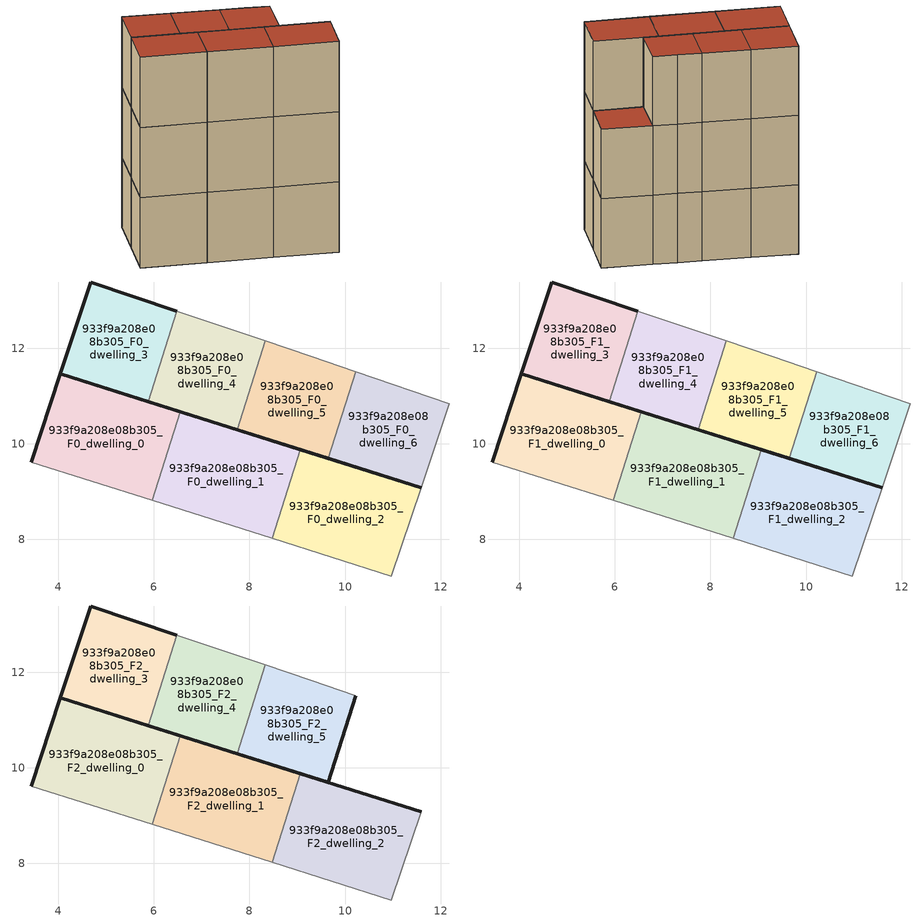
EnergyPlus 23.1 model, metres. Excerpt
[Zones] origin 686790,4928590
933f9a208e08b305_F0_dwelling_0
 floor ground (EU_floor_Construction): 5.96,8.82 6.55,10.67 4.05,11.46 3.44,9.61 z0
 wall outside (EU_wall_Construction): 3.44,9.61 4.05,11.46 6.55,10.67 z0:3
 wall to 933f9a208e08b305_F0_dwelling_1 (EU_wall_Construction): 6.55,10.67 5.96,8.82 z0:3
 wall adiabatic (EU_wall_Construction): 5.96,8.82 3.44,9.61 z0:3
933f9a208e08b305_F0_dwelling_1
 floor ground (EU_floor_Construction): 8.48,8.02 9.06,9.88 6.55,10.67 5.96,8.82 z0
 wall outside (EU_wall_Construction): 6.55,10.67 9.06,9.88 z0:3
 wall to 933f9a208e08b305_F0_dwelling_2 (EU_wall_Construction): 9.06,9.88 8.48,8.02 z0:3
 wall adiabatic (EU_wall_Construction): 8.48,8.02 5.96,8.82 z0:3
933f9a208e08b305_F0_dwelling_2
 floor ground (EU_floor_Construction): 10.97,7.23 11.59,9.08 9.06,9.88 8.48,8.02 z0
 wall outside (EU_wall_Construction): 9.06,9.88 11.59,9.08 z0:3
 wall adiabatic (EU_wall_Construction): 11.59,9.08 10.97,7.23 8.48,8.02 z0:3
933f9a208e08b305_F0_dwelling_3
 floor ground (EU_floor_Construction): 5.89,10.88 6.48,12.78 4.68,13.38 4.05,11.46 z0
 wall outside (EU_wall_Construction): 5.89,10.88 4.05,11.46 4.68,13.38 6.48,12.78 z0:3
 wall to 933f9a208e08b305_F0_dwelling_4 (EU_wall_Construction): 6.48,12.78 5.89,10.88 z0:3
933f9a208e08b305_F0_dwelling_4
 floor ground (EU_floor_Construction): 7.75,10.29 8.33,12.15 6.48,12.78 5.89,10.88 z0
 wall outside (EU_wall_Construction): 7.75,10.29 5.89,10.88 z0:3
 wall to 933f9a208e08b305_F0_dwelling_5 (EU_wall_Construction): 8.33,12.15 7.75,10.29 z0:3
 wall adiabatic (EU_wall_Construction): 6.48,12.78 8.33,12.15 z0:3
933f9a208e08b305_F0_dwelling_5
 floor ground (EU_floor_Construction): 9.65,9.69 10.22,11.51 9.28,11.83 8.33,12.15 7.75,10.29 z0
 wall outside (EU_wall_Construction): 9.65,9.69 7.75,10.29 z0:3
 wall adiabatic (EU_wall_Construction): 8.33,12.15 9.28,11.83 10.22,11.51 z0:3
 wall to 933f9a208e08b305_F0_dwelling_6 (EU_wall_Construction): 10.22,11.51 9.65,9.69 z0:3
933f9a208e08b305_F0_dwelling_6
 floor ground (EU_floor_Construction): 11.59,9.08 12.18,10.83 10.22,11.51 9.65,9.69 z0
 wall outside (EU_wall_Construction): 11.59,9.08 9.65,9.69 z0:3
 wall adiabatic (EU_wall_Construction): 10.22,11.51 12.18,10.83 11.59,9.08 z0:3
933f9a208e08b305_F1_dwelling_0
 floor to 933f9a208e08b305_F0_dwelling_0 (EU_floor_Construction): 5.96,8.82 6.55,10.67 4.05,11.46 3.44,9.61 z3
 wall outside (EU_wall_Construction): 3.44,9.61 4.05,11.46 6.55,10.67 z3:6
 wall to 933f9a208e08b305_F1_dwelling_1 (EU_wall_Construction): 6.55,10.67 5.96,8.82 z3:6
 wall adiabatic (EU_wall_Construction): 5.96,8.82 3.44,9.61 z3:6
933f9a208e08b305_F1_dwelling_1
 floor to 933f9a208e08b305_F0_dwelling_1 (EU_floor_Construction): 8.48,8.02 9.06,9.88 6.55,10.67 5.96,8.82 z3
 wall outside (EU_wall_Construction): 6.55,10.67 9.06,9.88 z3:6
 wall to 933f9a208e08b305_F1_dwelling_2 (EU_wall_Construction): 9.06,9.88 8.48,8.02 z3:6
 wall adiabatic (EU_wall_Construction): 8.48,8.02 5.96,8.82 z3:6
933f9a208e08b305_F1_dwelling_2
 floor to 933f9a208e08b305_F0_dwelling_2 (EU_floor_Construction): 10.97,7.23 11.59,9.08 9.06,9.88 8.48,8.02 z3
 wall outside (EU_wall_Construction): 9.06,9.88 11.59,9.08 z3:6
 wall adiabatic (EU_wall_Construction): 11.59,9.08 10.97,7.23 8.48,8.02 z3:6
933f9a208e08b305_F1_dwelling_3
 floor to 933f9a208e08b305_F0_dwelling_3 (EU_floor_Construction): 5.89,10.88 6.48,12.78 4.68,13.38 4.05,11.46 z3
 wall outside (EU_wall_Construction): 5.89,10.88 4.05,11.46 4.68,13.38 6.48,12.78 z3:6
 wall to 933f9a208e08b305_F1_dwelling_4 (EU_wall_Construction): 6.48,12.78 5.89,10.88 z3:6
933f9a208e08b305_F1_dwelling_4
 floor to 933f9a208e08b305_F0_dwelling_4 (EU_floor_Construction): 7.75,10.29 8.33,12.15 6.48,12.78 5.89,10.88 z3
 wall outside (EU_wall_Construction): 7.75,10.29 5.89,10.88 z3:6
 wall to 933f9a208e08b305_F1_dwelling_5 (EU_wall_Construction): 8.33,12.15 7.75,10.29 z3:6
 wall adiabatic (EU_wall_Construction): 6.48,12.78 8.33,12.15 z3:6
933f9a208e08b305_F1_dwelling_5
 floor to 933f9a208e08b305_F0_dwelling_5 (EU_floor_Construction): 9.65,9.69 10.22,11.51 9.28,11.83 8.33,12.15 7.75,10.29 z3
 wall outside (EU_wall_Construction): 9.65,9.69 7.75,10.29 z3:6
 wall adiabatic (EU_wall_Construction): 8.33,12.15 9.28,11.83 10.22,11.51 z3:6
 wall to 933f9a208e08b305_F1_dwelling_6 (EU_wall_Construction): 10.22,11.51 9.65,9.69 z3:6
933f9a208e08b305_F1_dwelling_6
 floor to 933f9a208e08b305_F0_dwelling_6 (EU_floor_Construction): 11.59,9.08 12.18,10.83 10.22,11.51 9.65,9.69 z3
 wall outside (EU_wall_Construction): 11.59,9.08 9.65,9.69 z3:6
 wall adiabatic (EU_wall_Construction): 10.22,11.51 12.18,10.83 11.59,9.08 z3:6
 roof outside (EU_roof_Construction): 12.18,10.83 11.59,9.08 9.65,9.69 10.22,11.51 z6
933f9a208e08b305_F2_dwelling_0
 floor to 933f9a208e08b305_F1_dwelling_0 (EU_floor_Construction): 5.96,8.82 6.55,10.67 4.05,11.46 3.44,9.61 z6
 wall outside (EU_wall_Construction): 3.44,9.61 4.05,11.46 6.55,10.67 z6:9
 wall to 933f9a208e08b305_F2_dwelling_1 (EU_wall_Construction): 6.55,10.67 5.96,8.82 z6:9
 wall adiabatic (EU_wall_Construction): 5.96,8.82 3.44,9.61 z6:9
 roof outside (EU_roof_Construction): 6.55,10.67 5.96,8.82 3.44,9.61 4.05,11.46 z9
933f9a208e08b305_F2_dwelling_1
 floor to 933f9a208e08b305_F1_dwelling_1 (EU_floor_Construction): 8.48,8.02 9.06,9.88 6.55,10.67 5.96,8.82 z6
 wall outside (EU_wall_Construction): 6.55,10.67 9.06,9.88 z6:9
 wall to 933f9a208e08b305_F2_dwelling_2 (EU_wall_Construction): 9.06,9.88 8.48,8.02 z6:9
 wall adiabatic (EU_wall_Construction): 8.48,8.02 5.96,8.82 z6:9
 roof outside (EU_roof_Construction): 9.06,9.88 8.48,8.02 5.96,8.82 6.55,10.67 z9
933f9a208e08b305_F2_dwelling_2
 floor to 933f9a208e08b305_F1_dwelling_2 (EU_floor_Construction): 10.97,7.23 11.59,9.08 9.06,9.88 8.48,8.02 z6
 wall outside (EU_wall_Construction): 9.06,9.88 11.59,9.08 z6:9
 wall adiabatic (EU_wall_Construction): 11.59,9.08 10.97,7.23 8.48,8.02 z6:9
 roof outside (EU_roof_Construction): 11.59,9.08 10.97,7.23 8.48,8.02 9.06,9.88 z9
933f9a208e08b305_F2_dwelling_3
 floor to 933f9a208e08b305_F1_dwelling_3 (EU_floor_Construction): 5.89,10.88 6.48,12.78 4.68,13.38 4.05,11.46 z6
 wall outside (EU_wall_Construction): 5.89,10.88 4.05,11.46 4.68,13.38 6.48,12.78 z6:9
 wall to 933f9a208e08b305_F2_dwelling_4 (EU_wall_Construction): 6.48,12.78 5.89,10.88 z6:9
 roof outside (EU_roof_Construction): 6.48,12.78 5.89,10.88 4.05,11.46 4.68,13.38 z9
933f9a208e08b305_F2_dwelling_4
 floor to 933f9a208e08b305_F1_dwelling_4 (EU_floor_Construction): 7.75,10.29 8.33,12.15 6.48,12.78 5.89,10.88 z6
 wall outside (EU_wall_Construction): 7.75,10.29 5.89,10.88 z6:9
 wall to 933f9a208e08b305_F2_dwelling_5 (EU_wall_Construction): 8.33,12.15 7.75,10.29 z6:9
 wall adiabatic (EU_wall_Construction): 6.48,12.78 8.33,12.15 z6:9
 roof outside (EU_roof_Construction): 8.33,12.15 7.75,10.29 5.89,10.88 6.48,12.78 z9
933f9a208e08b305_F2_dwelling_5
 floor to 933f9a208e08b305_F1_dwelling_5 (EU_floor_Construction): 9.65,9.69 10.22,11.51 9.28,11.83 8.33,12.15 7.75,10.29 z6
 wall outside (EU_wall_Construction): 10.22,11.51 9.65,9.69 7.75,10.29 z6:9
 wall adiabatic (EU_wall_Construction): 8.33,12.15 9.28,11.83 10.22,11.51 z6:9
 roof outside (EU_roof_Construction): 10.22,11.51 9.65,9.69 7.75,10.29 8.33,12.15 9.28,11.83 z9
[Building]
EU S2 Campaign: North Axis=0; Terrain=City; Solar Distribution=FullExterior
[Site:Location]
Bologna: Latitude=44.5; Longitude=11.25; Time Zone=1; Elevation=37
[SizingPeriod:WeatherFileDays]
AnnualSizingPeriod: Begin Month=1; Begin Day of Month=1; End Month=12; End Day of Month=31; Day of Week for Start Day=Monday; Use Weather File Daylight Saving Period=No; Use Weather File Rain and Snow Indicators=No
[MATERIAL]
EU_InternalMass_Material: Roughness=MediumRough; Thickness=0.1; Conductivity=1; Density=1800; Specific Heat=900; Thermal Absorptance=0.9; Solar Absorptance=0.7; Visible Absorptance=0.7
[MATERIAL:NOMASS] Roughness=MediumRough; Thermal Absorptance=0.9; Solar Absorptance=0.7; Visible Absorptance=0.7
Name | Thermal Resistance
EU_wall_NoMass | 0.781309
EU_roof_NoMass | 0.418499
EU_floor_NoMass | 0.563442
[CONSTRUCTION]
EU_wall_Construction: EU_wall_NoMass
EU_roof_Construction: EU_roof_NoMass
EU_floor_Construction: EU_floor_NoMass
EU_InternalMass_Construction: EU_InternalMass_Material
[ZONE] Type=1; Multiplier=1; Ceiling Height=autocalculate; Floor Area=autocalculate; Part of Total Floor Area=Yes
Name | Volume
933f9a208e08b305_F0_dwelling_0; 933f9a208e08b305_F1_dwelling_0; 933f9a208e08b305_F2_dwelling_0 | 15.3757
933f9a208e08b305_F0_dwelling_1; 933f9a208e08b305_F1_dwelling_1; 933f9a208e08b305_F2_dwelling_1 | 15.3816
933f9a208e08b305_F0_dwelling_2; 933f9a208e08b305_F1_dwelling_2; 933f9a208e08b305_F2_dwelling_2 | 15.375
933f9a208e08b305_F0_dwelling_3; 933f9a208e08b305_F1_dwelling_3; 933f9a208e08b305_F2_dwelling_3 | 11.5393
933f9a208e08b305_F0_dwelling_4; 933f9a208e08b305_F1_dwelling_4; 933f9a208e08b305_F2_dwelling_4 | 11.5452
933f9a208e08b305_F0_dwelling_5; 933f9a208e08b305_F1_dwelling_5; 933f9a208e08b305_F2_dwelling_5 | 11.5378
933f9a208e08b305_F0_dwelling_6; 933f9a208e08b305_F1_dwelling_6 | 11.543
[INTERNALMASS] Construction=EU_InternalMass_Construction
Name | Zone or ZoneList | Surface Area
933f9a208e08b305_F0_dwelling_0_EU_InternalMass | 933f9a208e08b305_F0_dwelling_0 | 5.12508
933f9a208e08b305_F0_dwelling_1_EU_InternalMass | 933f9a208e08b305_F0_dwelling_1 | 5.12707
933f9a208e08b305_F0_dwelling_2_EU_InternalMass | 933f9a208e08b305_F0_dwelling_2 | 5.12514
933f9a208e08b305_F0_dwelling_3_EU_InternalMass | 933f9a208e08b305_F0_dwelling_3 | 3.84658
933f9a208e08b305_F0_dwelling_4_EU_InternalMass | 933f9a208e08b305_F0_dwelling_4 | 3.84808
933f9a208e08b305_F0_dwelling_5_EU_InternalMass | 933f9a208e08b305_F0_dwelling_5 | 3.84599
933f9a208e08b305_F0_dwelling_6_EU_InternalMass | 933f9a208e08b305_F0_dwelling_6 | 3.84771
933f9a208e08b305_F1_dwelling_0_EU_InternalMass | 933f9a208e08b305_F1_dwelling_0 | 5.12508
933f9a208e08b305_F1_dwelling_1_EU_InternalMass | 933f9a208e08b305_F1_dwelling_1 | 5.12707
933f9a208e08b305_F1_dwelling_2_EU_InternalMass | 933f9a208e08b305_F1_dwelling_2 | 5.12514
933f9a208e08b305_F1_dwelling_3_EU_InternalMass | 933f9a208e08b305_F1_dwelling_3 | 3.84658
933f9a208e08b305_F1_dwelling_4_EU_InternalMass | 933f9a208e08b305_F1_dwelling_4 | 3.84808
933f9a208e08b305_F1_dwelling_5_EU_InternalMass | 933f9a208e08b305_F1_dwelling_5 | 3.84599
933f9a208e08b305_F1_dwelling_6_EU_InternalMass | 933f9a208e08b305_F1_dwelling_6 | 3.84771
933f9a208e08b305_F2_dwelling_0_EU_InternalMass | 933f9a208e08b305_F2_dwelling_0 | 5.12588
933f9a208e08b305_F2_dwelling_1_EU_InternalMass | 933f9a208e08b305_F2_dwelling_1 | 5.12826
933f9a208e08b305_F2_dwelling_2_EU_InternalMass | 933f9a208e08b305_F2_dwelling_2 | 5.12923
933f9a208e08b305_F2_dwelling_3_EU_InternalMass | 933f9a208e08b305_F2_dwelling_3 | 5.12685
933f9a208e08b305_F2_dwelling_4_EU_InternalMass | 933f9a208e08b305_F2_dwelling_4 | 5.1255
933f9a208e08b305_F2_dwelling_5_EU_InternalMass | 933f9a208e08b305_F2_dwelling_5 | 5.12626
[OTHEREQUIPMENT] Fuel Type=Electricity; Design Level Calculation Method=Watts/Area; Power per Zone Floor Area=1; Fraction Latent=0; Fraction Radiant=0; Fraction Lost=0; Carbon Dioxide Generation Rate=0; EndUse Subcategory=EU_Step8_InternalGains
Name | Zone or ZoneList or Space or SpaceList | Schedule
EU_Step8_InternalGain_933f9a208e08b305_F0_dwelling_0_f000 | 933f9a208e08b305_F0_dwelling_0 | EU_Step8_GainSchedule_933f9a208e08b305_F0_dwelling_0_f000
EU_Step8_InternalGain_933f9a208e08b305_F0_dwelling_1_f000 | 933f9a208e08b305_F0_dwelling_1 | EU_Step8_GainSchedule_933f9a208e08b305_F0_dwelling_1_f000
EU_Step8_InternalGain_933f9a208e08b305_F0_dwelling_2_f000 | 933f9a208e08b305_F0_dwelling_2 | EU_Step8_GainSchedule_933f9a208e08b305_F0_dwelling_2_f000
EU_Step8_InternalGain_933f9a208e08b305_F0_dwelling_3_f000 | 933f9a208e08b305_F0_dwelling_3 | EU_Step8_GainSchedule_933f9a208e08b305_F0_dwelling_3_f000
EU_Step8_InternalGain_933f9a208e08b305_F0_dwelling_4_f000 | 933f9a208e08b305_F0_dwelling_4 | EU_Step8_GainSchedule_933f9a208e08b305_F0_dwelling_4_f000
EU_Step8_InternalGain_933f9a208e08b305_F0_dwelling_5_f000 | 933f9a208e08b305_F0_dwelling_5 | EU_Step8_GainSchedule_933f9a208e08b305_F0_dwelling_5_f000
EU_Step8_InternalGain_933f9a208e08b305_F0_dwelling_6_f000 | 933f9a208e08b305_F0_dwelling_6 | EU_Step8_GainSchedule_933f9a208e08b305_F0_dwelling_6_f000
EU_Step8_InternalGain_933f9a208e08b305_F1_dwelling_0_f000 | 933f9a208e08b305_F1_dwelling_0 | EU_Step8_GainSchedule_933f9a208e08b305_F1_dwelling_0_f000
EU_Step8_InternalGain_933f9a208e08b305_F1_dwelling_1_f000 | 933f9a208e08b305_F1_dwelling_1 | EU_Step8_GainSchedule_933f9a208e08b305_F1_dwelling_1_f000
EU_Step8_InternalGain_933f9a208e08b305_F1_dwelling_2_f000 | 933f9a208e08b305_F1_dwelling_2 | EU_Step8_GainSchedule_933f9a208e08b305_F1_dwelling_2_f000
EU_Step8_InternalGain_933f9a208e08b305_F1_dwelling_3_f000 | 933f9a208e08b305_F1_dwelling_3 | EU_Step8_GainSchedule_933f9a208e08b305_F1_dwelling_3_f000
EU_Step8_InternalGain_933f9a208e08b305_F1_dwelling_4_f000 | 933f9a208e08b305_F1_dwelling_4 | EU_Step8_GainSchedule_933f9a208e08b305_F1_dwelling_4_f000
EU_Step8_InternalGain_933f9a208e08b305_F1_dwelling_5_f000 | 933f9a208e08b305_F1_dwelling_5 | EU_Step8_GainSchedule_933f9a208e08b305_F1_dwelling_5_f000
EU_Step8_InternalGain_933f9a208e08b305_F1_dwelling_6_f000 | 933f9a208e08b305_F1_dwelling_6 | EU_Step8_GainSchedule_933f9a208e08b305_F1_dwelling_6_f000
EU_Step8_InternalGain_933f9a208e08b305_F2_dwelling_0_f000 | 933f9a208e08b305_F2_dwelling_0 | EU_Step8_GainSchedule_933f9a208e08b305_F2_dwelling_0_f000
EU_Step8_InternalGain_933f9a208e08b305_F2_dwelling_1_f000 | 933f9a208e08b305_F2_dwelling_1 | EU_Step8_GainSchedule_933f9a208e08b305_F2_dwelling_1_f000
EU_Step8_InternalGain_933f9a208e08b305_F2_dwelling_2_f000 | 933f9a208e08b305_F2_dwelling_2 | EU_Step8_GainSchedule_933f9a208e08b305_F2_dwelling_2_f000
EU_Step8_InternalGain_933f9a208e08b305_F2_dwelling_3_f000 | 933f9a208e08b305_F2_dwelling_3 | EU_Step8_GainSchedule_933f9a208e08b305_F2_dwelling_3_f000
EU_Step8_InternalGain_933f9a208e08b305_F2_dwelling_4_f000 | 933f9a208e08b305_F2_dwelling_4 | EU_Step8_GainSchedule_933f9a208e08b305_F2_dwelling_4_f000
EU_Step8_InternalGain_933f9a208e08b305_F2_dwelling_5_f000 | 933f9a208e08b305_F2_dwelling_5 | EU_Step8_GainSchedule_933f9a208e08b305_F2_dwelling_5_f000
[ZONEVENTILATION:DESIGNFLOWRATE] Schedule=EU_AlwaysOn; Design Flow Rate Calculation Method=AirChanges/Hour; Air Changes per Hour=0.692607; Ventilation Type=Natural; Fan Pressure Rise=0; Fan Total Efficiency=1; Constant Term Coefficient=1; Temperature Term Coefficient=0; Velocity Term Coefficient=0; Velocity Squared Term Coefficient=0; Minimum Indoor Temperature=-100; Maximum Indoor Temperature=100; Delta Temperature=-100; Minimum Outdoor Temperature=-100; Maximum Outdoor Temperature=100; Maximum Wind Speed=40
Name | Zone or ZoneList or Space or SpaceList
EU_ConstantAir_933f9a208e08b305_F0_dwelling_0 | 933f9a208e08b305_F0_dwelling_0
EU_ConstantAir_933f9a208e08b305_F0_dwelling_1 | 933f9a208e08b305_F0_dwelling_1
EU_ConstantAir_933f9a208e08b305_F0_dwelling_2 | 933f9a208e08b305_F0_dwelling_2
EU_ConstantAir_933f9a208e08b305_F0_dwelling_3 | 933f9a208e08b305_F0_dwelling_3
EU_ConstantAir_933f9a208e08b305_F0_dwelling_4 | 933f9a208e08b305_F0_dwelling_4
EU_ConstantAir_933f9a208e08b305_F0_dwelling_5 | 933f9a208e08b305_F0_dwelling_5
EU_ConstantAir_933f9a208e08b305_F0_dwelling_6 | 933f9a208e08b305_F0_dwelling_6
EU_ConstantAir_933f9a208e08b305_F1_dwelling_0 | 933f9a208e08b305_F1_dwelling_0
EU_ConstantAir_933f9a208e08b305_F1_dwelling_1 | 933f9a208e08b305_F1_dwelling_1
EU_ConstantAir_933f9a208e08b305_F1_dwelling_2 | 933f9a208e08b305_F1_dwelling_2
EU_ConstantAir_933f9a208e08b305_F1_dwelling_3 | 933f9a208e08b305_F1_dwelling_3
EU_ConstantAir_933f9a208e08b305_F1_dwelling_4 | 933f9a208e08b305_F1_dwelling_4
EU_ConstantAir_933f9a208e08b305_F1_dwelling_5 | 933f9a208e08b305_F1_dwelling_5
EU_ConstantAir_933f9a208e08b305_F1_dwelling_6 | 933f9a208e08b305_F1_dwelling_6
EU_ConstantAir_933f9a208e08b305_F2_dwelling_0 | 933f9a208e08b305_F2_dwelling_0
EU_ConstantAir_933f9a208e08b305_F2_dwelling_1 | 933f9a208e08b305_F2_dwelling_1
EU_ConstantAir_933f9a208e08b305_F2_dwelling_2 | 933f9a208e08b305_F2_dwelling_2
EU_ConstantAir_933f9a208e08b305_F2_dwelling_3 | 933f9a208e08b305_F2_dwelling_3
EU_ConstantAir_933f9a208e08b305_F2_dwelling_4 | 933f9a208e08b305_F2_dwelling_4
EU_ConstantAir_933f9a208e08b305_F2_dwelling_5 | 933f9a208e08b305_F2_dwelling_5
[HVACTEMPLATE:THERMOSTAT] Constant Heating Setpoint=20; Constant Cooling Setpoint=50
EU_HeatOnly_933f9a208e08b305_F0_dwelling_0; EU_HeatOnly_933f9a208e08b305_F0_dwelling_1; EU_HeatOnly_933f9a208e08b305_F0_dwelling_2; EU_HeatOnly_933f9a208e08b305_F0_dwelling_3; EU_HeatOnly_933f9a208e08b305_F0_dwelling_4; EU_HeatOnly_933f9a208e08b305_F0_dwelling_5; EU_HeatOnly_933f9a208e08b305_F0_dwelling_6; EU_HeatOnly_933f9a208e08b305_F1_dwelling_0; EU_HeatOnly_933f9a208e08b305_F1_dwelling_1; EU_HeatOnly_933f9a208e08b305_F1_dwelling_2; EU_HeatOnly_933f9a208e08b305_F1_dwelling_3; EU_HeatOnly_933f9a208e08b305_F1_dwelling_4; EU_HeatOnly_933f9a208e08b305_F1_dwelling_5; EU_HeatOnly_933f9a208e08b305_F1_dwelling_6; EU_HeatOnly_933f9a208e08b305_F2_dwelling_0; EU_HeatOnly_933f9a208e08b305_F2_dwelling_1; EU_HeatOnly_933f9a208e08b305_F2_dwelling_2; EU_HeatOnly_933f9a208e08b305_F2_dwelling_3; EU_HeatOnly_933f9a208e08b305_F2_dwelling_4; EU_HeatOnly_933f9a208e08b305_F2_dwelling_5
[HVACTEMPLATE:ZONE:IDEALLOADSAIRSYSTEM] System Availability Schedule=EU_AlwaysOn; Maximum Heating Supply Air Temperature=50; Minimum Cooling Supply Air Temperature=13; Maximum Heating Supply Air Humidity Ratio=0.0156; Minimum Cooling Supply Air Humidity Ratio=0.0077; Heating Limit=NoLimit; Cooling Limit=NoLimit; Heating Availability Schedule=EU_AlwaysOn; Cooling Availability Schedule=EU_CoolingOff; Dehumidification Control Type=ConstantSensibleHeatRatio; Cooling Sensible Heat Ratio=0.7; Dehumidification Setpoint=60; Humidification Control Type=None; Humidification Setpoint=30; Outdoor Air Method=None; Outdoor Air Flow Rate per Person=0.00944; Outdoor Air Flow Rate per Zone Floor Area=0; Outdoor Air Flow Rate per Zone=0; Demand Controlled Ventilation Type=None; Outdoor Air Economizer Type=NoEconomizer; Heat Recovery Type=None; Sensible Heat Recovery Effectiveness=0.7; Latent Heat Recovery Effectiveness=0.65
Name | Template Thermostat
933f9a208e08b305_F0_dwelling_0 | EU_HeatOnly_933f9a208e08b305_F0_dwelling_0
933f9a208e08b305_F0_dwelling_1 | EU_HeatOnly_933f9a208e08b305_F0_dwelling_1
933f9a208e08b305_F0_dwelling_2 | EU_HeatOnly_933f9a208e08b305_F0_dwelling_2
933f9a208e08b305_F0_dwelling_3 | EU_HeatOnly_933f9a208e08b305_F0_dwelling_3
933f9a208e08b305_F0_dwelling_4 | EU_HeatOnly_933f9a208e08b305_F0_dwelling_4
933f9a208e08b305_F0_dwelling_5 | EU_HeatOnly_933f9a208e08b305_F0_dwelling_5
933f9a208e08b305_F0_dwelling_6 | EU_HeatOnly_933f9a208e08b305_F0_dwelling_6
933f9a208e08b305_F1_dwelling_0 | EU_HeatOnly_933f9a208e08b305_F1_dwelling_0
933f9a208e08b305_F1_dwelling_1 | EU_HeatOnly_933f9a208e08b305_F1_dwelling_1
933f9a208e08b305_F1_dwelling_2 | EU_HeatOnly_933f9a208e08b305_F1_dwelling_2
933f9a208e08b305_F1_dwelling_3 | EU_HeatOnly_933f9a208e08b305_F1_dwelling_3
933f9a208e08b305_F1_dwelling_4 | EU_HeatOnly_933f9a208e08b305_F1_dwelling_4
933f9a208e08b305_F1_dwelling_5 | EU_HeatOnly_933f9a208e08b305_F1_dwelling_5
933f9a208e08b305_F1_dwelling_6 | EU_HeatOnly_933f9a208e08b305_F1_dwelling_6
933f9a208e08b305_F2_dwelling_0 | EU_HeatOnly_933f9a208e08b305_F2_dwelling_0
933f9a208e08b305_F2_dwelling_1 | EU_HeatOnly_933f9a208e08b305_F2_dwelling_1
933f9a208e08b305_F2_dwelling_2 | EU_HeatOnly_933f9a208e08b305_F2_dwelling_2
933f9a208e08b305_F2_dwelling_3 | EU_HeatOnly_933f9a208e08b305_F2_dwelling_3
933f9a208e08b305_F2_dwelling_4 | EU_HeatOnly_933f9a208e08b305_F2_dwelling_4
933f9a208e08b305_F2_dwelling_5 | EU_HeatOnly_933f9a208e08b305_F2_dwelling_5
[SIZING:ZONE] Zone Cooling Design Supply Air Temperature Input Method=SupplyAirTemperature; Zone Cooling Design Supply Air Temperature=13; Zone Heating Design Supply Air Temperature Input Method=SupplyAirTemperature; Zone Heating Design Supply Air Temperature=50; Zone Cooling Design Supply Air Humidity Ratio=0.008; Zone Heating Design Supply Air Humidity Ratio=0.008; Cooling Design Air Flow Method=DesignDay; Cooling Design Air Flow Rate=0; Cooling Minimum Air Flow per Zone Floor Area=0.000762; Cooling Minimum Air Flow=0; Cooling Minimum Air Flow Fraction=0.2; Heating Design Air Flow Method=DesignDay; Heating Design Air Flow Rate=0; Heating Maximum Air Flow per Zone Floor Area=0.002032; Heating Maximum Air Flow=0.141576; Heating Maximum Air Flow Fraction=0.3; Account for Dedicated Outdoor Air System=No; Dedicated Outdoor Air System Control Strategy=NeutralSupplyAir; Dedicated Outdoor Air Low Setpoint Temperature for Design=autosize; Dedicated Outdoor Air High Setpoint Temperature for Design=autosize; Zone Load Sizing Method=Sensible Load Only No Latent Load; Zone Latent Cooling Design Supply Air Humidity Ratio Input Method=HumidityRatioDifference; Zone Cooling Design Supply Air Humidity Ratio Difference=0.005; Zone Latent Heating Design Supply Air Humidity Ratio Input Method=HumidityRatioDifference; Zone Humidification Design Supply Air Humidity Ratio Difference=0.005
933f9a208e08b305_F0_dwelling_0; 933f9a208e08b305_F0_dwelling_1; 933f9a208e08b305_F0_dwelling_2; 933f9a208e08b305_F0_dwelling_3; 933f9a208e08b305_F0_dwelling_4; 933f9a208e08b305_F0_dwelling_5; 933f9a208e08b305_F0_dwelling_6; 933f9a208e08b305_F1_dwelling_0; 933f9a208e08b305_F1_dwelling_1; 933f9a208e08b305_F1_dwelling_2; 933f9a208e08b305_F1_dwelling_3; 933f9a208e08b305_F1_dwelling_4; 933f9a208e08b305_F1_dwelling_5; 933f9a208e08b305_F1_dwelling_6; 933f9a208e08b305_F2_dwelling_0; 933f9a208e08b305_F2_dwelling_1; 933f9a208e08b305_F2_dwelling_2; 933f9a208e08b305_F2_dwelling_3; 933f9a208e08b305_F2_dwelling_4; 933f9a208e08b305_F2_dwelling_5
[SCHEDULE:CONSTANT]
Name | Hourly Value
EU_AlwaysOn | 1
EU_CoolingOff | 0
[SCHEDULE:FILE] Column Number=1; Rows to Skip at Top=0; Number of Hours of Data=8760; Column Separator=Comma; Interpolate to Timestep=No; Minutes per Item=60; Adjust Schedule for Daylight Savings=Yes
Name | File
EU_Step8_GainSchedule_933f9a208e08b305_F0_dwelling_0_f000 | ../../schedules/933f9a208e08b305/933f9a208e08b305_F0_dwelling_0_f000_gain.csv
EU_Step8_GainSchedule_933f9a208e08b305_F0_dwelling_1_f000 | ../../schedules/933f9a208e08b305/933f9a208e08b305_F0_dwelling_1_f000_gain.csv
EU_Step8_GainSchedule_933f9a208e08b305_F0_dwelling_2_f000 | ../../schedules/933f9a208e08b305/933f9a208e08b305_F0_dwelling_2_f000_gain.csv
EU_Step8_GainSchedule_933f9a208e08b305_F0_dwelling_3_f000 | ../../schedules/933f9a208e08b305/933f9a208e08b305_F0_dwelling_3_f000_gain.csv
EU_Step8_GainSchedule_933f9a208e08b305_F0_dwelling_4_f000 | ../../schedules/933f9a208e08b305/933f9a208e08b305_F0_dwelling_4_f000_gain.csv
EU_Step8_GainSchedule_933f9a208e08b305_F0_dwelling_5_f000 | ../../schedules/933f9a208e08b305/933f9a208e08b305_F0_dwelling_5_f000_gain.csv
EU_Step8_GainSchedule_933f9a208e08b305_F0_dwelling_6_f000 | ../../schedules/933f9a208e08b305/933f9a208e08b305_F0_dwelling_6_f000_gain.csv
EU_Step8_GainSchedule_933f9a208e08b305_F1_dwelling_0_f000 | ../../schedules/933f9a208e08b305/933f9a208e08b305_F1_dwelling_0_f000_gain.csv
EU_Step8_GainSchedule_933f9a208e08b305_F1_dwelling_1_f000 | ../../schedules/933f9a208e08b305/933f9a208e08b305_F1_dwelling_1_f000_gain.csv
EU_Step8_GainSchedule_933f9a208e08b305_F1_dwelling_2_f000 | ../../schedules/933f9a208e08b305/933f9a208e08b305_F1_dwelling_2_f000_gain.csv
EU_Step8_GainSchedule_933f9a208e08b305_F1_dwelling_3_f000 | ../../schedules/933f9a208e08b305/933f9a208e08b305_F1_dwelling_3_f000_gain.csv
EU_Step8_GainSchedule_933f9a208e08b305_F1_dwelling_4_f000 | ../../schedules/933f9a208e08b305/933f9a208e08b305_F1_dwelling_4_f000_gain.csv
EU_Step8_GainSchedule_933f9a208e08b305_F1_dwelling_5_f000 | ../../schedules/933f9a208e08b305/933f9a208e08b305_F1_dwelling_5_f000_gain.csv
EU_Step8_GainSchedule_933f9a208e08b305_F1_dwelling_6_f000 | ../../schedules/933f9a208e08b305/933f9a208e08b305_F1_dwelling_6_f000_gain.csv
EU_Step8_GainSchedule_933f9a208e08b305_F2_dwelling_0_f000 | ../../schedules/933f9a208e08b305/933f9a208e08b305_F2_dwelling_0_f000_gain.csv
EU_Step8_GainSchedule_933f9a208e08b305_F2_dwelling_1_f000 | ../../schedules/933f9a208e08b305/933f9a208e08b305_F2_dwelling_1_f000_gain.csv
EU_Step8_GainSchedule_933f9a208e08b305_F2_dwelling_2_f000 | ../../schedules/933f9a208e08b305/933f9a208e08b305_F2_dwelling_2_f000_gain.csv
EU_Step8_GainSchedule_933f9a208e08b305_F2_dwelling_3_f000 | ../../schedules/933f9a208e08b305/933f9a208e08b305_F2_dwelling_3_f000_gain.csv
EU_Step8_GainSchedule_933f9a208e08b305_F2_dwelling_4_f000 | ../../schedules/933f9a208e08b305/933f9a208e08b305_F2_dwelling_4_f000_gain.csv
EU_Step8_GainSchedule_933f9a208e08b305_F2_dwelling_5_f000 | ../../schedules/933f9a208e08b305/933f9a208e08b305_F2_dwelling_5_f000_gain.csv
